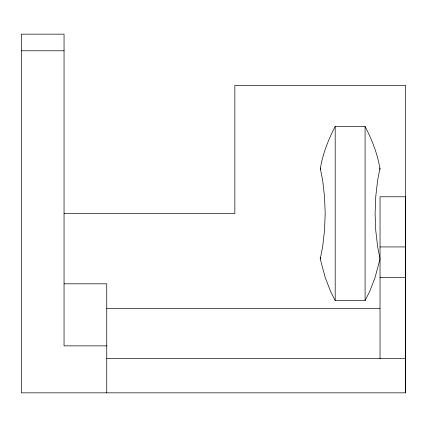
<?xml version="1.0" encoding="UTF-8"?>
<svg xmlns="http://www.w3.org/2000/svg" width="427" height="427" viewBox="0 0 427 427"><rect width="100%" height="100%" fill="white"/><g stroke="black" fill="none" stroke-linecap="round" stroke-linejoin="round"><path stroke-width="0.64" d="M320.25 169.375C322.508 154.393 328.24 139.875 335.195 126.445L365.085 126.445C372.04 139.875 377.772 154.393 380.03 169.375M380.03 168.046L377.617 180.343L375.733 196.778L375.098 213.5L375.733 230.222L377.617 246.657L380.03 258.954L375.05 277.55L369.675 291.481L365.085 300.555L335.195 300.555L330.605 291.481L325.23 277.55L320.25 258.954L322.663 246.657L324.547 230.222L325.182 213.5L324.547 196.778L322.663 180.343L320.25 168.046M21.35 50.786L64.05 50.786M64.05 213.5L234.85 213.5L234.85 85.4L405.65 85.4L405.65 392.84L21.35 392.84L21.35 34.16L64.05 34.16L64.05 345.87L106.75 345.87M380.03 246.929L405.65 246.929M380.03 277.577L405.65 277.577M64.05 283.816L106.75 283.816L106.75 392.84M106.75 308.625L380.03 308.625M106.75 358.68L405.65 358.68M405.65 392.84L405.65 196.778L380.03 196.778L380.03 358.68M365.085 126.445L365.085 300.555M335.195 126.445L335.195 300.555M320.25 257.625L320.25 258.954"/></g></svg>
